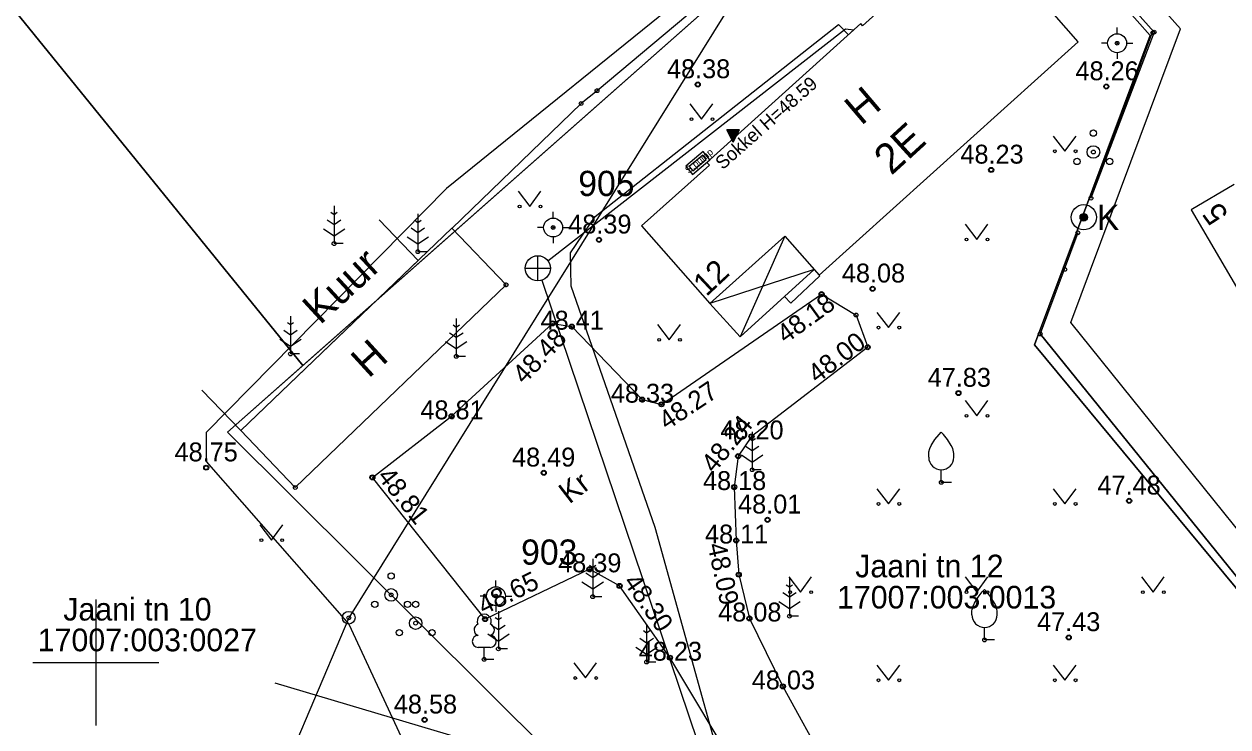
# Model space of a CAD drawing. Extents: x 641523 to 642027, y 6455757 to 6456059.
# Drawn here: x 641797.15 to 641844.94, y 6455897.44 to 6455925.34 of the extents above; entities that cross this region are included whole.
import ezdxf

# ---------------------------------------------------------------- set-up
doc = ezdxf.new("R2010")
doc.units = 0
for name, color, linetype in [('AED', 7, 'Continuous'), ('ALUSVORK', 7, 'Continuous'), ('DTRASS', 7, 'Continuous'), ('HALJASTUS', 7, 'Continuous'), ('HOONE', 7, 'Continuous'), ('HOONEDET', 7, 'Continuous'), ('KKAEV', 7, 'Continuous'), ('KORGUS', 7, 'Continuous'), ('KTRASS', 7, 'Continuous'), ('MOOTKORG_MUU', 7, 'Continuous'), ('MOOTMPUNKT', 7, 'Continuous'), ('MOOTPIIR', 7, 'Continuous'), ('PIIR', 7, 'Continuous'), ('POST', 7, 'Continuous'), ('PUU', 7, 'Continuous'), ('RAJATIS', 7, 'Continuous'), ('SIOHULIIN', 7, 'Continuous'), ('TEE', 7, 'Continuous'), ('VKAEV', 7, 'Continuous'), ('VORK', 7, 'Continuous'), ('VTRASS', 7, 'Continuous')]:
    doc.layers.add(name, color=color, linetype=linetype)

msp = doc.modelspace()

# ---------------------------------------------------------------- linework, layer by layer
at = {"layer": 'AED'}
for points in [[(641833.65, 6455934.224), (641819.895, 6455922.694), (641819.262, 6455922.188), (641814.134, 6455917.231)], [(641833.65, 6455934.224), (641834.565, 6455933.352), (641842.016, 6455925.017)], [(641833.65, 6455934.224), (641834.565, 6455933.352), (641842.016, 6455925.017), (641839.506, 6455918.426)], [(641839.506, 6455918.426), (641841.961, 6455925.064)], [(641838.985, 6455917.053), (641837.49, 6455913.039)], [(641838.985, 6455917.053), (641837.49, 6455913.039), (641863.808, 6455880.516)], [(641863.808, 6455880.516), (641837.49, 6455913.039)]]:
    msp.add_lwpolyline(points, dxfattribs=at)
at = {"layer": 'ALUSVORK'}
for p, q in [((641840.542, 6455924.954), (641840.542, 6455925.204)), ((641840.167, 6455924.579), (641839.917, 6455924.579)), ((641840.542, 6455924.204), (641840.542, 6455923.954)), ((641840.917, 6455924.579), (641841.167, 6455924.579)), ((641818.151, 6455917.639), (641818.151, 6455917.889)), ((641817.776, 6455917.264), (641817.526, 6455917.264)), ((641818.526, 6455917.264), (641818.776, 6455917.264)), ((641818.151, 6455916.889), (641818.151, 6455916.639)), ((641815.882, 6455903.004), (641815.882, 6455903.254)), ((641815.507, 6455902.629), (641815.257, 6455902.629)), ((641815.882, 6455902.254), (641815.882, 6455902.004)), ((641816.257, 6455902.629), (641816.507, 6455902.629))]:
    msp.add_line(p, q, dxfattribs=at)
for centre, radius in [((641840.542, 6455924.579), 0.375), ((641840.542, 6455924.579), 0.022), ((641818.151, 6455917.264), 0.375), ((641818.151, 6455917.264), 0.022), ((641815.882, 6455902.629), 0.375), ((641815.882, 6455902.629), 0.022)]:
    msp.add_circle(centre, radius, dxfattribs=at)
at = {"layer": 'DTRASS'}
msp.add_lwpolyline([(641807.1, 6455899.19), (641815.154, 6455896.794), (641816.455, 6455893.98), (641823.839, 6455878.113)], dxfattribs=at)
at = {"layer": 'HALJASTUS'}
for p, q in [((641823.583, 6455922.168), (641824.047, 6455921.561)), ((641824.047, 6455921.561), (641824.492, 6455922.168)), ((641838.005, 6455920.896), (641838.468, 6455920.289)), ((641838.468, 6455920.289), (641838.914, 6455920.896)), ((641816.76, 6455918.706), (641817.223, 6455918.1)), ((641817.223, 6455918.1), (641817.669, 6455918.706)), ((641834.505, 6455917.396), (641834.968, 6455916.789)), ((641834.968, 6455916.789), (641835.414, 6455917.396)), ((641831.005, 6455913.896), (641831.468, 6455913.289)), ((641831.468, 6455913.289), (641831.914, 6455913.896)), ((641822.296, 6455913.41), (641822.759, 6455912.803)), ((641822.759, 6455912.803), (641823.205, 6455913.41)), ((641834.505, 6455910.396), (641834.968, 6455909.789)), ((641834.968, 6455909.789), (641835.414, 6455910.396)), ((641831.005, 6455906.896), (641831.468, 6455906.289)), ((641831.468, 6455906.289), (641831.914, 6455906.896)), ((641838.005, 6455906.896), (641838.468, 6455906.289)), ((641838.468, 6455906.289), (641838.914, 6455906.896)), ((641806.506, 6455905.455), (641806.969, 6455904.848)), ((641806.969, 6455904.848), (641807.415, 6455905.455)), ((641827.505, 6455903.396), (641827.968, 6455902.789)), ((641827.968, 6455902.789), (641828.414, 6455903.396)), ((641834.505, 6455903.396), (641834.968, 6455902.789)), ((641834.968, 6455902.789), (641835.414, 6455903.396)), ((641841.505, 6455903.396), (641841.968, 6455902.789)), ((641841.968, 6455902.789), (641842.414, 6455903.396)), ((641818.97, 6455899.988), (641819.433, 6455899.381)), ((641819.433, 6455899.381), (641819.879, 6455899.988)), ((641831.005, 6455899.896), (641831.468, 6455899.289)), ((641831.468, 6455899.289), (641831.914, 6455899.896)), ((641838.005, 6455899.896), (641838.468, 6455899.289)), ((641838.468, 6455899.289), (641838.914, 6455899.896))]:
    msp.add_line(p, q, dxfattribs=at)
for centre in [(641823.646, 6455921.561), (641824.475, 6455921.561), (641838.067, 6455920.289), (641838.896, 6455920.289), (641816.822, 6455918.1), (641817.651, 6455918.1), (641834.567, 6455916.789), (641835.396, 6455916.789), (641831.067, 6455913.289), (641831.896, 6455913.289), (641822.358, 6455912.803), (641823.187, 6455912.803), (641834.567, 6455909.789), (641835.396, 6455909.789), (641831.067, 6455906.289), (641831.896, 6455906.289), (641838.067, 6455906.289), (641838.896, 6455906.289), (641806.568, 6455904.848), (641807.397, 6455904.848), (641827.567, 6455902.789), (641828.396, 6455902.789), (641834.567, 6455902.789), (641835.396, 6455902.789), (641841.567, 6455902.789), (641842.396, 6455902.789), (641819.032, 6455899.381), (641819.861, 6455899.381), (641831.067, 6455899.289), (641831.896, 6455899.289), (641838.067, 6455899.289), (641838.896, 6455899.289)]:
    msp.add_circle(centre, 0.055, dxfattribs=at)
at = {"layer": 'HOONE'}
for points in [[(641828.715, 6455915.374), (641838.996, 6455924.632), (641834.91, 6455929.303), (641830.441, 6455925.267), (641830.362, 6455925.357), (641824.255, 6455919.848), (641824.357, 6455919.739), (641821.666, 6455917.328), (641824.378, 6455914.245), (641827.357, 6455916.924), (641828.715, 6455915.374)], [(641845.184, 6455918.968), (641843.479, 6455917.964), (641847.399, 6455911.285), (641849.015, 6455912.237)], [(641811.249, 6455917.57), (641812.794, 6455915.96), (641805.75, 6455909.203), (641804.206, 6455910.813)], [(641814.127, 6455917.238), (641816.29, 6455914.983), (641807.913, 6455906.948), (641805.75, 6455909.203), (641814.127, 6455917.238)], [(641827.357, 6455916.924), (641825.577, 6455912.924)], [(641828.52, 6455915.597), (641824.378, 6455914.245)]]:
    msp.add_lwpolyline(points, dxfattribs=at)
at = {"layer": 'HOONEDET'}
for p, q in [((641825.3, 6455920.657), (641825.054, 6455921.144)), ((641825.547, 6455921.144), (641825.054, 6455921.144)), ((641825.062, 6455921.128), (641825.406, 6455920.866)), ((641825.082, 6455921.144), (641825.418, 6455920.888)), ((641825.088, 6455921.076), (641825.395, 6455920.843)), ((641825.114, 6455921.025), (641825.383, 6455920.82)), ((641825.123, 6455921.144), (641825.429, 6455920.911)), ((641825.14, 6455920.974), (641825.372, 6455920.798)), ((641825.164, 6455921.144), (641825.44, 6455920.934)), ((641825.166, 6455920.923), (641825.36, 6455920.775)), ((641825.192, 6455920.872), (641825.349, 6455920.752)), ((641825.206, 6455921.144), (641825.452, 6455920.957)), ((641825.218, 6455920.821), (641825.337, 6455920.73)), ((641825.247, 6455921.144), (641825.463, 6455920.979)), ((641825.288, 6455921.144), (641825.475, 6455921.002)), ((641825.3, 6455920.657), (641825.547, 6455921.144)), ((641825.329, 6455921.144), (641825.486, 6455921.025)), ((641825.371, 6455921.144), (641825.498, 6455921.047)), ((641825.412, 6455921.144), (641825.509, 6455921.07)), ((641825.453, 6455921.144), (641825.521, 6455921.093)), ((641825.494, 6455921.144), (641825.532, 6455921.115)), ((641825.536, 6455921.144), (641825.544, 6455921.138)), ((641825.244, 6455920.77), (641825.326, 6455920.707)), ((641825.269, 6455920.718), (641825.314, 6455920.684)), ((641825.295, 6455920.667), (641825.303, 6455920.662))]:
    msp.add_line(p, q, dxfattribs=at)
for points in [[(641824.378, 6455914.245), (641825.577, 6455912.924), (641828.52, 6455915.597)], [(641827.344, 6455914.529), (641827.586, 6455914.267), (641828.742, 6455915.344), (641828.715, 6455915.374)]]:
    msp.add_lwpolyline(points, dxfattribs=at)
at = {"layer": 'KKAEV'}
for p, q in [((641817.545, 6455915.145), (641817.545, 6455916.145)), ((641817.045, 6455915.645), (641818.045, 6455915.645))]:
    msp.add_line(p, q, dxfattribs=at)
msp.add_circle((641817.545, 6455915.645), 0.5, dxfattribs=at)
at = {"layer": 'KORGUS'}
for centre in [(641823.894, 6455922.941), (641840.115, 6455922.86), (641835.543, 6455919.55), (641819.973, 6455916.774), (641828.81, 6455914.617), (641830.837, 6455914.831), (641818.129, 6455913.458), (641830.64, 6455912.513), (641834.244, 6455910.692), (641822.454, 6455910.244), (641825.498, 6455908.188), (641804.378, 6455907.73), (641810.975, 6455907.342), (641817.78, 6455907.525), (641841.022, 6455906.414), (641826.665, 6455905.66), (641820.792, 6455903.035), (641825.522, 6455903.483), (641815.45, 6455901.718), (641838.624, 6455900.99), (641813.05, 6455897.72)]:
    msp.add_circle(centre, 0.1, dxfattribs=at)
at = {"layer": 'KTRASS'}
for points in [[(641817.947, 6455915.942), (641829.76, 6455925.155), (641830.091, 6455925.112)], [(641817.705, 6455915.172), (641830.82, 6455876.311), (641830.691, 6455870.448)]]:
    msp.add_lwpolyline(points, dxfattribs=at)
at = {"layer": 'MOOTKORG_MUU'}
for centre in [(641818.889, 6455913.329), (641821.682, 6455910.431), (641814.12, 6455909.77), (641826.028, 6455908.974), (641825.34, 6455906.962), (641825.42, 6455904.84), (641819.59, 6455903.697), (641825.943, 6455901.744), (641822.791, 6455900.188), (641827.277, 6455899.049)]:
    msp.add_circle(centre, 0.1, dxfattribs=at)
at = {"layer": 'MOOTMPUNKT'}
for centre in [(641840.542, 6455924.579), (641841.961, 6455924.989), (641842.016, 6455925.017), (641819.895, 6455922.694), (641823.894, 6455922.941), (641840.115, 6455922.86), (641819.262, 6455922.188), (641839.601, 6455920.26), (641835.543, 6455919.55), (641839.506, 6455918.426), (641839.22, 6455917.671), (641818.151, 6455917.264), (641838.985, 6455917.053), (641809.453, 6455916.623), (641819.973, 6455916.774), (641812.783, 6455916.304), (641838.469, 6455915.6), (641816.279, 6455914.988), (641816.286, 6455914.986), (641828.81, 6455914.617), (641830.837, 6455914.831), (641830.178, 6455913.788), (641818.129, 6455913.458), (641818.889, 6455913.329), (641837.49, 6455913.039), (641807.724, 6455912.245), (641814.307, 6455912.148), (641830.64, 6455912.513), (641834.244, 6455910.692), (641821.682, 6455910.431), (641822.454, 6455910.244), (641814.12, 6455909.77), (641826.028, 6455908.974), (641825.498, 6455908.188), (641804.378, 6455907.73), (641810.975, 6455907.342), (641817.78, 6455907.525), (641826.057, 6455907.647), (641807.916, 6455906.945), (641825.34, 6455906.962), (641833.562, 6455907.146), (641841.022, 6455906.414), (641826.665, 6455905.66), (641825.42, 6455904.84), (641819.59, 6455903.697), (641820.792, 6455903.035), (641825.522, 6455903.483), (641811.722, 6455902.679), (641815.882, 6455902.629), (641819.722, 6455902.608), (641810.039, 6455901.772), (641815.45, 6455901.718), (641825.943, 6455901.744), (641827.533, 6455901.835), (641812.694, 6455901.557), (641835.281, 6455900.891), (641838.624, 6455900.99), (641815.978, 6455900.539), (641822.791, 6455900.188), (641815.415, 6455900.12), (641821.865, 6455900.015), (641827.277, 6455899.049), (641813.05, 6455897.72)]:
    msp.add_circle(centre, 0.075, dxfattribs=at)
at = {"layer": 'MOOTPIIR'}
msp.add_lwpolyline([(641877.973, 6455858.609), (641872.613, 6455867.892), (641869.073, 6455875.743), (641862.683, 6455883.583), (641851.235, 6455897.928), (641838.707, 6455913.493), (641843.062, 6455925.147), (641839.284, 6455929.39), (641834.171, 6455935.182), (641813.925, 6455918.817), (641804.383, 6455909.122), (641804.378, 6455907.98), (641810.039, 6455901.522), (641818.089, 6455884.194), (641822.449, 6455877.352), (641822.885, 6455875.02), (641823.678, 6455864.563), (641827.255, 6455861.444), (641834.865, 6455860.891), (641839.3, 6455864.21), (641868.58, 6455861.368), (641872.746, 6455860.276), (641877.915, 6455858.471)], dxfattribs=at)
at = {"layer": 'PIIR'}
for points in [[(641850.28, 6455948.94), (641833.6, 6455934.21), (641808.22, 6455911.78), (641784.3, 6455941.24), (641837.14, 6455986.1), (641853.77, 6455952.02)], [(641878.55, 6455895.02), (641862.9, 6455881.69), (641837.26, 6455912.6), (641841.86, 6455924.89), (641833.6, 6455934.21), (641850.28, 6455948.94)], [(641763.69, 6455914.11), (641744.44, 6455921.95), (641784.3, 6455941.24), (641808.22, 6455911.78), (641805.23, 6455909.14), (641818.09, 6455896.35), (641824.3, 6455878.7), (641820.63, 6455878.89), (641788.47, 6455868.04), (641778.51, 6455911.29)], [(641833.6, 6455934.21), (641841.86, 6455924.89), (641837.26, 6455912.6), (641862.9, 6455881.69), (641853.07, 6455873.32), (641843.99, 6455875.09), (641824.3, 6455878.7), (641818.09, 6455896.35), (641805.23, 6455909.14)]]:
    msp.add_lwpolyline(points, close=True, dxfattribs=at)
at = {"layer": 'POST'}
msp.add_circle((641810.039, 6455901.772), 0.25, dxfattribs=at)
at = {"layer": 'PUU'}
for p, q in [((641809.453, 6455918.123), (641809.453, 6455916.623)), ((641809.453, 6455917.373), (641809.186, 6455917.551)), ((641809.453, 6455917.773), (641809.329, 6455917.856)), ((641809.577, 6455917.856), (641809.453, 6455917.773)), ((641809.72, 6455917.551), (641809.453, 6455917.373)), ((641812.783, 6455917.454), (641812.659, 6455917.537)), ((641812.783, 6455917.804), (641812.783, 6455916.304)), ((641812.907, 6455917.537), (641812.783, 6455917.454)), ((641809.029, 6455917.212), (641809.453, 6455916.93)), ((641809.453, 6455916.93), (641809.877, 6455917.212)), ((641812.783, 6455917.054), (641812.516, 6455917.232)), ((641813.05, 6455917.232), (641812.783, 6455917.054)), ((641809.813, 6455916.623), (641809.453, 6455916.623)), ((641812.359, 6455916.893), (641812.783, 6455916.611)), ((641812.783, 6455916.611), (641813.207, 6455916.893)), ((641813.143, 6455916.304), (641812.783, 6455916.304)), ((641807.724, 6455913.745), (641807.724, 6455912.245)), ((641814.307, 6455913.648), (641814.307, 6455912.148)), ((641807.724, 6455912.995), (641807.457, 6455913.173)), ((641807.724, 6455913.395), (641807.6, 6455913.478)), ((641807.848, 6455913.478), (641807.724, 6455913.395)), ((641807.991, 6455913.173), (641807.724, 6455912.995)), ((641814.307, 6455913.298), (641814.183, 6455913.381)), ((641814.431, 6455913.381), (641814.307, 6455913.298)), ((641807.3, 6455912.834), (641807.724, 6455912.552)), ((641807.724, 6455912.552), (641808.148, 6455912.834)), ((641813.883, 6455912.737), (641814.307, 6455912.455)), ((641814.307, 6455912.898), (641814.04, 6455913.076)), ((641814.574, 6455913.076), (641814.307, 6455912.898)), ((641814.307, 6455912.455), (641814.731, 6455912.737)), ((641808.084, 6455912.245), (641807.724, 6455912.245)), ((641814.667, 6455912.148), (641814.307, 6455912.148)), ((641826.057, 6455908.797), (641825.933, 6455908.88)), ((641826.057, 6455909.147), (641826.057, 6455907.647)), ((641826.181, 6455908.88), (641826.057, 6455908.797)), ((641826.057, 6455908.397), (641825.79, 6455908.575)), ((641826.324, 6455908.575), (641826.057, 6455908.397)), ((641825.633, 6455908.236), (641826.057, 6455907.954)), ((641826.057, 6455907.954), (641826.481, 6455908.236)), ((641826.417, 6455907.647), (641826.057, 6455907.647)), ((641833.562, 6455907.146), (641833.562, 6455907.646)), ((641833.962, 6455907.146), (641833.562, 6455907.146)), ((641819.722, 6455904.108), (641819.722, 6455902.608)), ((641819.722, 6455903.758), (641819.598, 6455903.841)), ((641819.846, 6455903.841), (641819.722, 6455903.758)), ((641819.298, 6455903.197), (641819.722, 6455902.915)), ((641819.722, 6455903.358), (641819.455, 6455903.536)), ((641819.989, 6455903.536), (641819.722, 6455903.358)), ((641819.722, 6455902.915), (641820.146, 6455903.197)), ((641827.533, 6455903.335), (641827.533, 6455901.835)), ((641827.533, 6455902.585), (641827.266, 6455902.763)), ((641827.533, 6455902.985), (641827.409, 6455903.068)), ((641827.657, 6455903.068), (641827.533, 6455902.985)), ((641827.8, 6455902.763), (641827.533, 6455902.585)), ((641820.082, 6455902.608), (641819.722, 6455902.608)), ((641827.109, 6455902.424), (641827.533, 6455902.142)), ((641827.533, 6455902.142), (641827.957, 6455902.424)), ((641815.978, 6455901.689), (641815.854, 6455901.772)), ((641815.978, 6455902.039), (641815.978, 6455900.539)), ((641816.102, 6455901.772), (641815.978, 6455901.689)), ((641827.893, 6455901.835), (641827.533, 6455901.835)), ((641815.978, 6455901.289), (641815.711, 6455901.467)), ((641816.245, 6455901.467), (641815.978, 6455901.289)), ((641821.865, 6455901.165), (641821.741, 6455901.248)), ((641821.865, 6455901.515), (641821.865, 6455900.015)), ((641821.989, 6455901.248), (641821.865, 6455901.165)), ((641835.281, 6455900.891), (641835.281, 6455901.391)), ((641815.554, 6455901.128), (641815.978, 6455900.846)), ((641815.978, 6455900.846), (641816.402, 6455901.128)), ((641821.865, 6455900.765), (641821.598, 6455900.943)), ((641822.132, 6455900.943), (641821.865, 6455900.765)), ((641835.681, 6455900.891), (641835.281, 6455900.891)), ((641815.655, 6455900.595), (641815.175, 6455900.595)), ((641815.415, 6455900.12), (641815.415, 6455900.595)), ((641816.338, 6455900.539), (641815.978, 6455900.539)), ((641821.441, 6455900.604), (641821.865, 6455900.322)), ((641821.865, 6455900.322), (641822.289, 6455900.604)), ((641815.795, 6455900.12), (641815.415, 6455900.12)), ((641822.225, 6455900.015), (641821.865, 6455900.015))]:
    msp.add_line(p, q, dxfattribs=at)
for points in [[(641833.062, 6455908.146), (641833.062, 6455908.296), (641833.072, 6455908.361), (641833.107, 6455908.491), (641833.167, 6455908.611), (641833.312, 6455908.846), (641833.472, 6455909.051), (641833.562, 6455909.146)], [(641834.062, 6455908.146), (641834.062, 6455908.296), (641834.052, 6455908.361), (641834.017, 6455908.491), (641833.957, 6455908.611), (641833.812, 6455908.846), (641833.652, 6455909.051), (641833.562, 6455909.146)], [(641834.781, 6455901.891), (641834.781, 6455902.041), (641834.791, 6455902.106), (641834.826, 6455902.236), (641834.886, 6455902.356), (641835.031, 6455902.591), (641835.191, 6455902.796), (641835.281, 6455902.891)], [(641835.781, 6455901.891), (641835.781, 6455902.041), (641835.771, 6455902.106), (641835.736, 6455902.236), (641835.676, 6455902.356), (641835.531, 6455902.591), (641835.371, 6455902.796), (641835.281, 6455902.891)]]:
    msp.add_lwpolyline(points, dxfattribs=at)
for centre, radius in [((641839.601, 6455921.01), 0.125), ((641839.601, 6455920.26), 0.25), ((641838.951, 6455919.885), 0.125), ((641840.251, 6455919.885), 0.125), ((641811.722, 6455903.429), 0.125), ((641811.722, 6455902.679), 0.25), ((641811.072, 6455902.304), 0.125), ((641812.372, 6455902.304), 0.125), ((641812.694, 6455902.307), 0.125), ((641812.694, 6455901.557), 0.25), ((641812.044, 6455901.182), 0.125), ((641813.344, 6455901.182), 0.125)]:
    msp.add_circle(centre, radius, dxfattribs=at)
for centre, radius, start, end in [((641833.562, 6455908.146), 0.5, 180, 0), ((641815.415, 6455901.64), 0.277, 332.5799, 207.4201), ((641835.281, 6455901.891), 0.5, 180, 0), ((641815.245, 6455901.293), 0.233, 109.0217, 253.1415), ((641815.585, 6455901.293), 0.233, 286.8508, 70.9859), ((641815.178, 6455900.832), 0.238, 90.0016, 269.3953), ((641815.652, 6455900.832), 0.238, 270.6047, 89.9984)]:
    msp.add_arc(centre, radius, start, end, dxfattribs=at)
at = {"layer": 'RAJATIS'}
msp.add_lwpolyline([(641824.375, 6455919.956), (641824.103, 6455920.277), (641823.414, 6455919.694), (641823.686, 6455919.373), (641824.375, 6455919.956)], dxfattribs=at)
msp.add_lwpolyline([(641824.234, 6455919.967), (641824.091, 6455920.136), (641823.555, 6455919.683), (641823.698, 6455919.514)], close=True, dxfattribs=at)
at = {"layer": 'SIOHULIIN'}
msp.add_lwpolyline([(641837.329, 6455933.949), (641826.266, 6455927.831), (641810.039, 6455901.772), (641807.983, 6455896.898)], dxfattribs=at)
at = {"layer": 'TEE'}
msp.add_lwpolyline([(641828.334, 6455890.942), (641822.791, 6455900.188), (641820.792, 6455903.035), (641819.59, 6455903.697), (641815.45, 6455901.718), (641810.975, 6455907.342), (641814.12, 6455909.77), (641818.129, 6455913.458), (641818.889, 6455913.329), (641821.682, 6455910.431), (641822.454, 6455910.244), (641828.81, 6455914.617), (641830.178, 6455913.788), (641830.64, 6455912.513), (641826.028, 6455908.974), (641825.498, 6455908.188), (641825.34, 6455906.962), (641825.42, 6455904.84), (641825.522, 6455903.483), (641825.943, 6455901.744), (641827.277, 6455899.049), (641830.737, 6455892.747)], dxfattribs=at)
at = {"layer": 'VKAEV'}
for radius in [0.5, 0.15, 0.125, 0.1, 0.075, 0.05, 0.025]:
    msp.add_circle((641839.22, 6455917.671), radius, dxfattribs=at)
at = {"layer": 'VORK'}
for p, q in [((641800, 6455902.5), (641800, 6455897.5)), ((641797.5, 6455900), (641802.5, 6455900))]:
    msp.add_line(p, q, dxfattribs=at)
at = {"layer": 'VTRASS'}
msp.add_lwpolyline([(641868.096, 6455866.649), (641830.628, 6455869.282), (641830.08, 6455869.335), (641830.433, 6455876.698), (641826.158, 6455891.112), (641822.203, 6455905.357), (641818.872, 6455914.931), (641818.838, 6455916.264), (641819.816, 6455917.702), (641829.487, 6455925.318), (641829.87, 6455924.922)], dxfattribs=at)

# ---------------------------------------------------------------- texts
at = {"layer": 'ALUSVORK'}
for s, p in [('905', (641819.151, 6455918.514)), ('903', (641816.882, 6455903.879))]:
    msp.add_text(s, height=1, dxfattribs=at).set_placement(p)
at = {"layer": 'HOONE'}
for s, height, rotation, p in [('H', 1.2, 40.3451, (641830.381, 6455921.282)), ('2E', 1.2, 42.4633, (641831.58, 6455919.308)), ('5', 0.9, 126.1746, (641844.994, 6455917.795)), ('Kuur', 1.2, 42.7289, (641808.9, 6455913.371)), ('12', 0.9, 43.078, (641824.234, 6455914.497)), ('H', 1.2, 42.4365, (641810.824, 6455911.247))]:
    msp.add_text(s, height=height, rotation=rotation, dxfattribs=at).set_placement(p)
at = {"layer": 'HOONEDET'}
msp.add_text('Sokkel H=48.59', height=0.53631, rotation=41.463, dxfattribs=at).set_placement((641824.884, 6455919.532))
at = {"layer": 'KORGUS'}
for s, p in [('48.38', (641822.673, 6455923.191)), ('48.26', (641838.89, 6455923.11)), ('48.23', (641834.322, 6455919.8)), ('48.39', (641818.752, 6455917.024)), ('48.08', (641829.616, 6455915.081)), ('47.83', (641833.023, 6455910.942)), ('48.75', (641803.122, 6455907.98)), ('48.49', (641816.521, 6455907.775)), ('47.48', (641839.763, 6455906.664)), ('48.01', (641825.495, 6455905.91)), ('47.43', (641837.366, 6455901.24)), ('48.58', (641811.829, 6455897.97))]:
    msp.add_text(s, height=0.75, dxfattribs=at).set_placement(p)
for s, rotation, p in [('48.18', 35.8883, (641827.382, 6455912.628)), ('48.48', 46.2758, (641817.005, 6455911.01)), ('48.00', 37.302, (641828.63, 6455911.049)), ('48.27', 33.6028, (641822.666, 6455909.196)), ('48.24', 50.8845, (641824.547, 6455907.477)), ('48.81', 308.6726, (641811.14, 6455907.369)), ('48.09', 282.2537, (641824.275, 6455904.667)), ('48.65', 25.8237, (641815.396, 6455901.876)), ('48.30', 304.892, (641820.914, 6455903.192))]:
    msp.add_text(s, height=0.75, rotation=rotation, dxfattribs=at).set_placement(p)
at = {"layer": 'MOOTKORG_MUU'}
for s, p in [('48.41', (641817.652, 6455913.209)), ('48.33', (641820.445, 6455910.311)), ('48.81', (641812.883, 6455909.65)), ('48.20', (641824.791, 6455908.854)), ('48.18', (641824.103, 6455906.842)), ('48.11', (641824.183, 6455904.72)), ('48.39', (641818.353, 6455903.577)), ('48.08', (641824.706, 6455901.624)), ('48.23', (641821.554, 6455900.068)), ('48.03', (641826.04, 6455898.929))]:
    msp.add_text(s, height=0.75, dxfattribs=at).set_placement(p)
at = {"layer": 'PIIR'}
for s, p in [('Jaani tn 12', (641830.147, 6455903.376)), ('17007:003:0013', (641829.423, 6455902.139)), ('Jaani tn 10', (641798.705, 6455901.662)), ('17007:003:0027', (641797.69, 6455900.441))]:
    msp.add_text(s, height=0.9, dxfattribs=at).set_placement(p)
at = {"layer": 'RAJATIS'}
msp.add_text('S.pump', height=0.2814, rotation=39.2964, dxfattribs=at).set_placement((641823.532, 6455919.392))
at = {"layer": 'TEE'}
msp.add_text('Kr', height=0.85, rotation=37.6579, dxfattribs=at).set_placement((641818.795, 6455906.264))
at = {"layer": 'VKAEV'}
msp.add_text('K', height=1, dxfattribs=at).set_placement((641839.736, 6455917.165))

doc.saveas('drawing.dxf')
